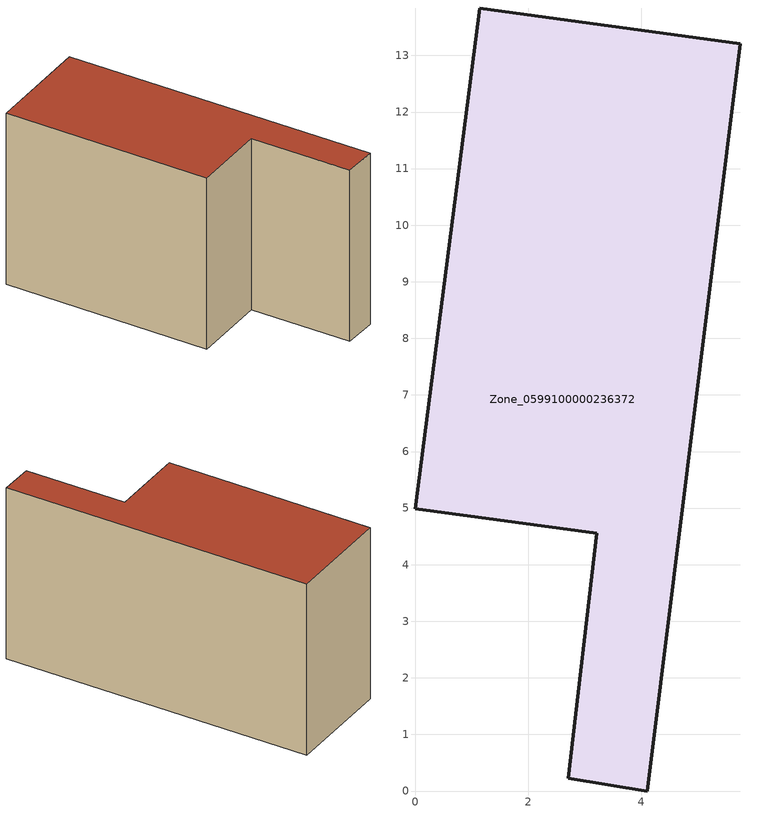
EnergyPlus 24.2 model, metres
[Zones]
Zone_0599100000236372
 floor ground (C_G): 1.15,13.84 5.75,13.21 4.11,0 2.7,0.22 3.21,4.55 0,4.99 z0
 wall outside (C_F): 5.75,13.21 1.15,13.84 0,4.99 3.21,4.55 2.7,0.22 4.11,0 5.75,13.21 z0:7.76
 roof outside (C_R): 4.11,0 5.75,13.21 1.15,13.84 0,4.99 3.21,4.55 2.7,0.22 z7.76
[BUILDING]
Pand.0599100000236372: North Axis=0; Terrain=City; Loads Convergence Tolerance Value=0.04; Temperature Convergence Tolerance Value=0.4; Solar Distribution=FullExterior; Maximum Number of Warmup Days=25; Minimum Number of Warmup Days=1
[Site:Location]
Rotterdam.The.Hague.AP_ZH_NLD Design_Conditions: Latitude=51.96; Longitude=4.45; Time Zone=1; Elevation=-4.5
[SITE:GROUNDTEMPERATURE:BUILDINGSURFACE]
18, 18, 18, 18, 18, 18, 18, 18, 18, 18, 18, 18
[MATERIAL] Thermal Absorptance=0.9; Solar Absorptance=0.7; Visible Absorptance=0.7
Name | Roughness | Thickness | Conductivity | Density | Specific Heat
G.TI.1946 | MediumSmooth | 0.15 | 1 | 540 | 1210
F.TI.1946 | Rough | 0.3 | 0.857143 | 1920 | 840
R.TI.1946 | MediumRough | 0.2 | 0.1 | 1500 | 1000
[CONSTRUCTION]
C_G: G.TI.1946
C_F: F.TI.1946
C_R: R.TI.1946
[ZONE]
Zone_0599100000236372: Type=1; Multiplier=1; Ceiling Height=Autocalculate; Volume=Autocalculate; Floor Area=autocalculate; Part of Total Floor Area=Yes
[ZONEINFILTRATION:DESIGNFLOWRATE]
Infil_Zone_0599100000236372: Zone or ZoneList or Space or SpaceList=Zone_0599100000236372; Schedule=AlwaysOn; Design Flow Rate Calculation Method=Flow/Area; Flow Rate per Floor Area=0.003; Constant Term Coefficient=1; Temperature Term Coefficient=0; Velocity Term Coefficient=0; Velocity Squared Term Coefficient=0
[HVACTEMPLATE:ZONE:IDEALLOADSAIRSYSTEM]
Zone_0599100000236372: Maximum Heating Supply Air Temperature=50; Minimum Cooling Supply Air Temperature=13; Maximum Heating Supply Air Humidity Ratio=0.0156; Minimum Cooling Supply Air Humidity Ratio=0.0077; Heating Limit=NoLimit; Cooling Limit=NoLimit; Dehumidification Control Type=ConstantSensibleHeatRatio; Cooling Sensible Heat Ratio=0.7; Dehumidification Setpoint=60; Humidification Control Type=None; Humidification Setpoint=30; Outdoor Air Method=None; Outdoor Air Flow Rate per Person=0.00944; Outdoor Air Flow Rate per Zone Floor Area=0; Outdoor Air Flow Rate per Zone=0; Demand Controlled Ventilation Type=None; Outdoor Air Economizer Type=NoEconomizer; Heat Recovery Type=None; Sensible Heat Recovery Effectiveness=0.7; Latent Heat Recovery Effectiveness=0.65
[ZONECONTROL:THERMOSTAT]
ThermostatControl_Zone_0599100000236372: Zone or ZoneList=Zone_0599100000236372; Control Type Schedule=DualSetpointControlType; Control 1=Thermostat_Zone_0599100000236372; Temperature Difference Between Cutout And Setpoint=0
[THERMOSTATSETPOINT:DUALSETPOINT]
Thermostat_Zone_0599100000236372: Heating Setpoint Temperature Schedule=HeatingSetpoint_Zone_0599100000236372; Cooling Setpoint Temperature Schedule=CoolingSetpoint_Zone_0599100000236372
[SCHEDULE:COMPACT]
HeatingSetpoint_Zone_0599100000236372: Through: 12/31, For: AllDays, Until: 24:00, 21
CoolingSetpoint_Zone_0599100000236372: Through: 12/31, For: AllDays, Until: 24:00, 24
DualSetpointControlType: Through: 12/31, For: AllDays, Until: 24:00, 4
AlwaysOn: Through: 12/31, For: AllDays, Until: 24:00, 1
